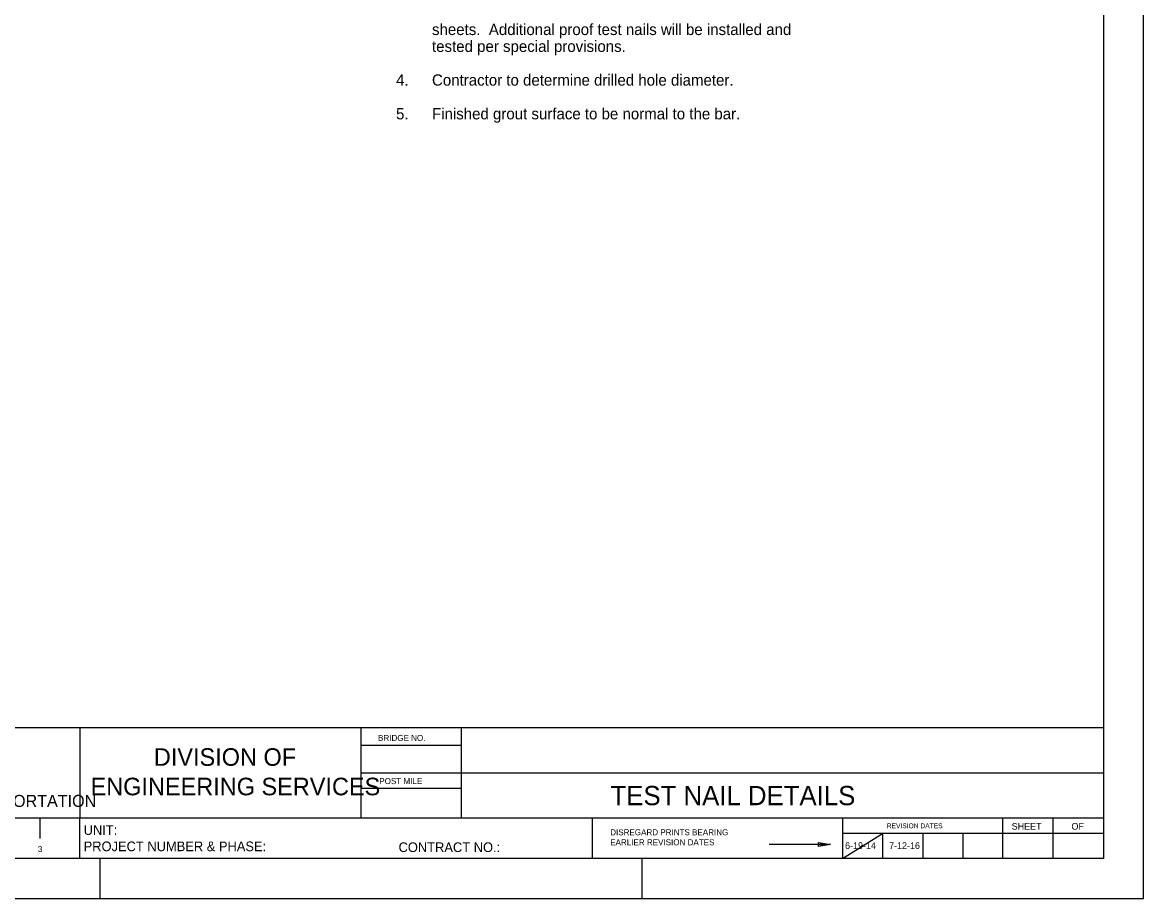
# Model space of a CAD drawing. Extents: x 0 to 2.83, y 0 to 1.83.
# Drawn here: x 1.67 to 2.833, y 0 to 0.909 of the extents above; entities that cross this region are included whole.
import ezdxf

# ---------------------------------------------------------------- set-up
doc = ezdxf.new("R2010")
doc.units = 0
for name, color, linetype in [('10 Sheet Format', 7, 'Continuous'), ('210 Border', 7, 'Continuous'), ('215 Design Notes', 7, 'Continuous')]:
    doc.layers.add(name, color=color, linetype=linetype)

msp = doc.modelspace()

# ---------------------------------------------------------------- linework, layer by layer
at = {"layer": '10 Sheet Format'}
msp.add_lwpolyline([(0, 0), (2.8333, 0), (2.8333, 1.8333), (0, 1.8333)], close=True, dxfattribs=at)
at = {"layer": '210 Border'}
for p, q in [((2.7917, 1.7917), (2.7917, 0.0417)), ((2.7917, 0.1771), (0.0833, 0.1771)), ((1.7292, 0.1771), (1.7292, 0.0833)), ((2.0208, 0.1771), (2.0208, 0.0833)), ((2.125, 0.1771), (2.125, 0.0833)), ((2.0208, 0.1593), (2.125, 0.1593)), ((2.0208, 0.1593), (2.125, 0.1593)), ((2.7917, 0.1302), (2.0208, 0.1302)), ((2.0208, 0.1146), (2.125, 0.1146)), ((2.0208, 0.1146), (2.125, 0.1146)), ((2.7917, 0.0833), (0.0833, 0.0833)), ((1.6875, 0.0833), (1.6875, 0.0625)), ((1.7292, 0.0417), (1.7292, 0.0833)), ((2.2614, 0.0417), (2.2614, 0.0833)), ((2.5208, 0.0833), (2.5208, 0.0417)), ((2.6869, 0.0831), (2.6869, 0.0417)), ((2.739, 0.0833), (2.739, 0.0417)), ((2.7917, 0.0677), (2.5208, 0.0677)), ((2.5208, 0.0417), (2.5625, 0.0677)), ((2.5625, 0.0677), (2.5625, 0.0417)), ((2.6042, 0.0677), (2.6042, 0.0417)), ((2.6458, 0.0677), (2.6458, 0.0417)), ((2.5028, 0.0561), (2.4448, 0.0561)), ((2.496, 0.0582), (2.5085, 0.0561)), ((2.496, 0.054), (2.496, 0.0582)), ((2.5085, 0.0561), (2.496, 0.054)), ((2.4981, 0.0568), (2.5023, 0.0561)), ((2.4981, 0.0554), (2.4981, 0.0568)), ((2.5023, 0.0561), (2.4981, 0.0554)), ((2.7917, 0.0417), (0.0833, 0.0417)), ((1.75, 0.0417), (1.75, 0)), ((2.3125, 0.0417), (2.3125, 0))]:
    msp.add_line(p, q, dxfattribs=at)
for points in [[(2.5022, 0.0561), (2.4903, 0.0561)], [(2.5085, 0.0561), (2.496, 0.0561)], [(2.5023, 0.0561), (2.4981, 0.0561)], [(2.5085, 0.0561), (2.5025, 0.0561)]]:
    msp.add_lwpolyline(points, dxfattribs=at)

# ---------------------------------------------------------------- texts
for s, height, p in [('BRIDGE NO.', 0.00625, (2.0387, 0.1636)), ('DIVISION OF', 0.018228, (1.806, 0.1378)), ('ENGINEERING SERVICES', 0.018228, (1.7403, 0.1072)), ('POST MILE', 0.00625, (2.04, 0.1188)), ('TEST NAIL DETAILS', 0.02, (2.28, 0.0969)), ('DEPARTMENT OF TRANSPORTATION', 0.012498, (1.4444, 0.0951)), ('UNIT:', 0.01, (1.7331, 0.0661)), ('DISREGARD PRINTS BEARING', 0.006249, (2.2797, 0.0657)), ('REVISION DATES', 0.004999, (2.5668, 0.073)), ('SHEET', 0.00695, (2.6964, 0.0715)), ('OF', 0.00695, (2.7585, 0.0715)), ('PROJECT NUMBER & PHASE:', 0.01, (1.7331, 0.0492)), ('CONTRACT NO.:', 0.01, (2.06, 0.0483)), ('EARLIER REVISION DATES', 0.006249, (2.2797, 0.0553)), ('6-19-14', 0.00695, (2.5235, 0.0515)), ('7-12-16', 0.00694, (2.5692, 0.0515)), ('3', 0.00623, (1.6856, 0.0483))]:
    msp.add_text(s, height=height, dxfattribs=at).set_placement(p)
at = {"layer": '215 Design Notes'}
for s, height, p in [('sheets.  Additional proof test nails will be installed and ', 0.011667, (2.0947, 0.8962)), ('tested per special provisions.', 0.011667, (2.0947, 0.8787)), ('4.', 0.01167, (2.0574, 0.8437)), ('Contractor to determine drilled hole diameter.', 0.011667, (2.0947, 0.8437)), ('5.', 0.01167, (2.0574, 0.8087)), ('Finished grout surface to be normal to the bar.', 0.011667, (2.0947, 0.8087))]:
    msp.add_text(s, height=height, dxfattribs=at).set_placement(p)

doc.saveas('drawing.dxf')
